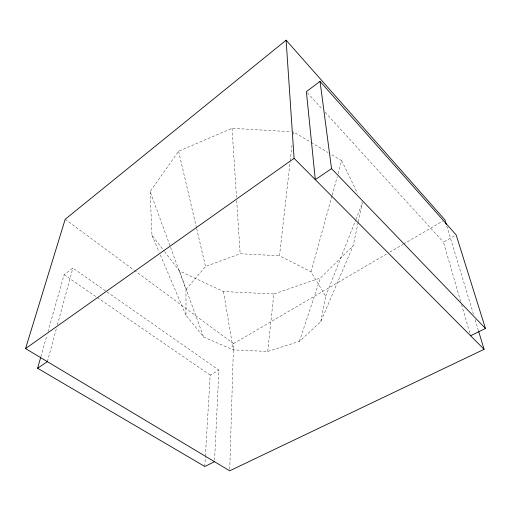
<?xml version="1.0" encoding="UTF-8"?>
<svg xmlns="http://www.w3.org/2000/svg" width="511" height="511" viewBox="0 0 511 511"><rect width="100%" height="100%" fill="white"/><g stroke="black" fill="none" stroke-linecap="round" stroke-linejoin="round"><path stroke-width="0.38" stroke-dasharray="2.56 1.92" d="M358.16 222.553L353.146 245.791L320.767 321.643L299.389 341.425L267.751 351.447L233.278 349.894L203.608 337.03L185.972 315.281L186.01 289.456L150.132 191.523L178.588 151.243L232.02 128.274L291.117 131.781M229.746 469.213L233.54 343.635L134.961 270.817M214.588 460.124L218.912 370.143L72.888 268.071L64.092 274.714L48.028 331.46M204.79 466.492L205.352 456.962M205.403 456.163L210.181 375.119L218.912 370.143M267.751 351.447L273.794 293.991L320.403 277.99L353.146 245.791M320.767 321.643L325.66 296.278L311.039 271.82L279.504 255.775L290.101 161.898M290.191 161.112L291.966 145.328M293.218 134.284L293.48 131.921L310.452 142.032M358.332 221.78L362.344 203.193L361.309 201.059M47.357 361.647L56.357 328.662M57.404 324.83L72.888 268.071M311.039 271.82L331.958 195.911M332.169 195.145L337.241 176.742M338.09 173.676L341.68 160.646L330.821 154.169M40.867 356.767L46.942 335.293M299.389 341.425L320.403 277.99M325.66 296.278L355.65 220.184M355.937 219.443L362.344 203.193M186.01 289.456L205.511 266.506L240.151 253.756L279.504 255.775M233.54 343.635L387.063 253.731M389.816 252.115L402.898 244.456M403.588 244.054L442.826 221.071M460.66 301.516L443.446 242.169L454.816 235.686M164.516 251.559L179.476 270.951L223.467 291.532L273.794 293.991M311.135 142.435L328.1 152.553M64.092 274.714L210.181 375.119M65.191 219.27L134.323 270.338M307.45 92.849L322.505 109.373M325.188 112.324L443.446 242.169M150.132 191.523L151.965 235.296L164.031 250.933M341.68 160.646L357.521 193.26M151.965 235.296L159.145 252.172M160.39 255.11L185.972 315.281M179.476 270.951L203.608 337.03M446.735 225.951L473.486 314.291M475.096 319.618L478.328 330.278M461.548 304.556L470.375 334.992M178.588 151.243L196.48 227.823M196.658 228.596L205.511 266.506M223.467 291.532L233.278 349.894M232.02 128.274L236.497 197.367M236.702 200.548L240.151 253.756"/><path stroke-width="0.77" d="M214.511 461.714L204.79 466.492L37.61 368.271L40.65 357.534M478.558 331.039L484.089 349.32L229.695 470.803L25.55 348.591L65.191 219.27L286.109 40.197L444.896 219.858L446.275 224.431M320.033 81.358L306.376 91.673L315.306 179.668L331.537 168.643L320.033 81.358L456.151 234.926L485.45 328.445L470.593 335.753M25.55 348.591L294.093 158.34L286.109 40.197M37.61 368.271L47.357 361.647M294.093 158.34L484.089 349.32M331.537 168.643L485.45 328.445"/></g></svg>
